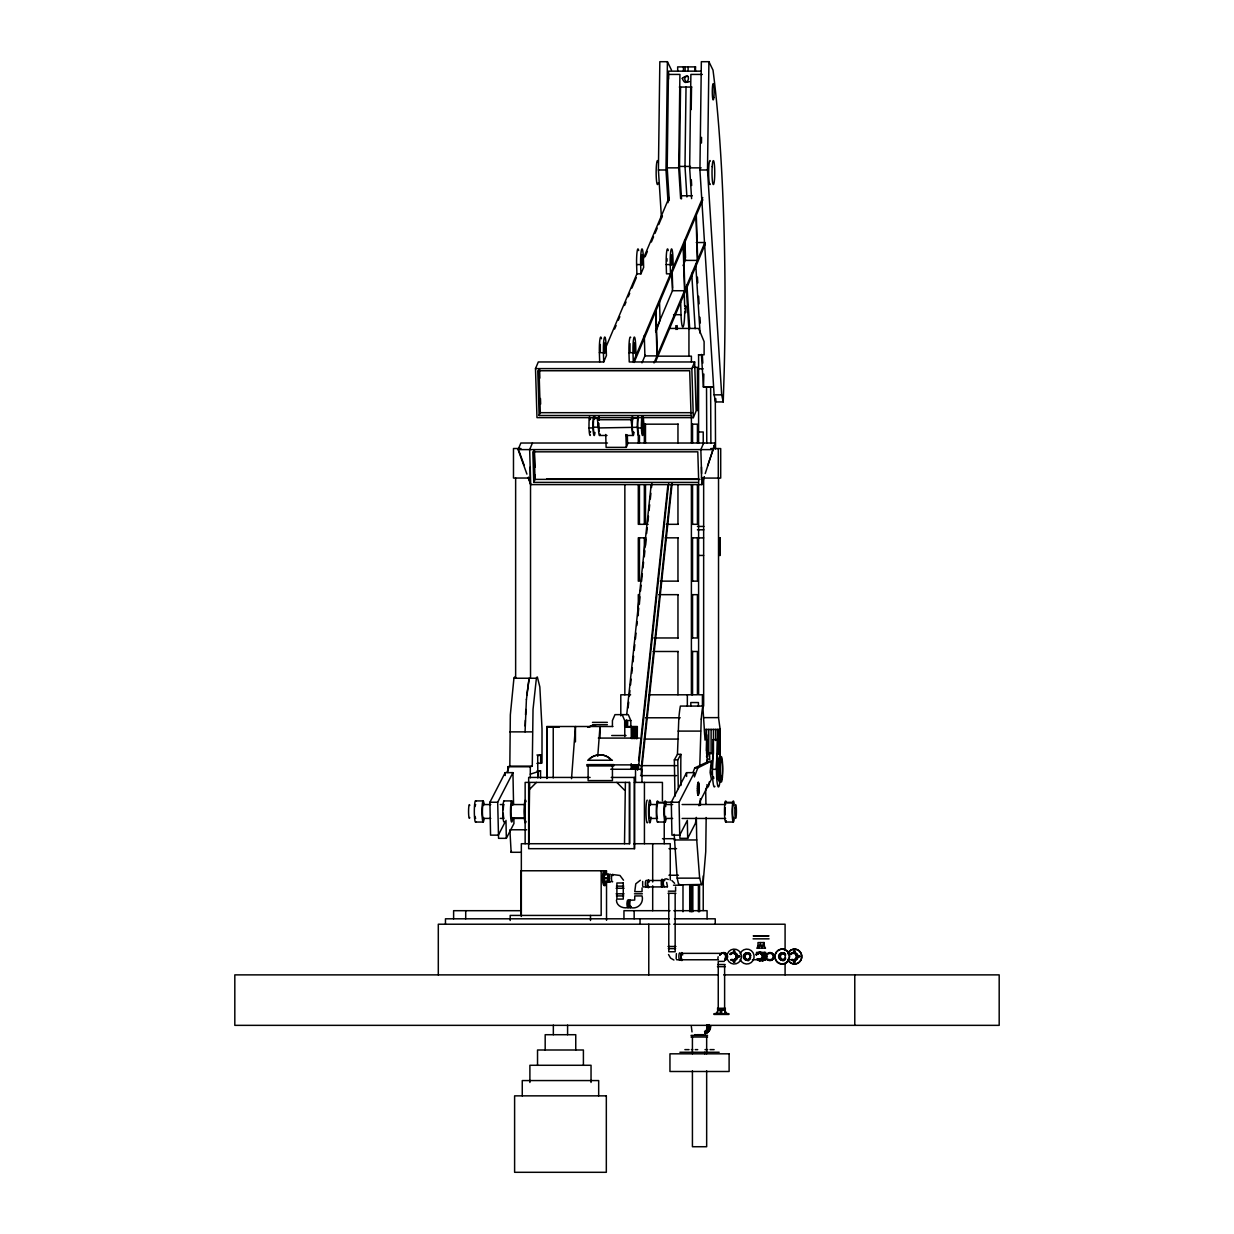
<?xml version="1.0" encoding="UTF-8"?>
<svg xmlns="http://www.w3.org/2000/svg" width="1234" height="1234" viewBox="0 0 1234 1234"><rect width="100%" height="100%" fill="white"/><g stroke="black" fill="none" stroke-linecap="round" stroke-linejoin="round"><path stroke-width="1.5" d="M507.853 772.499L507.853 766.761L509.827 766.129L532.27 766.129L533.026 709.38L536.389 678.237A31.251 3.532 90 0 1 537.345 677.003L539.844 686.937L542.019 728.754L542.004 763.013L536.929 763.43M509.827 766.129L510.336 714.841L513.93 678.237A31.251 3.532 -90 0 1 514.902 677.003L515.843 678.145M530.296 777.852L530.296 766.761L532.27 766.129M540.538 778.253L540.554 770.88L537.098 770.88M540.677 763.43L540.677 755.007L536.944 755.007M626.903 721.751L626.61 720.178L625.9 726.255L625.839 720.533L626.193 723.155M626.317 722.877L626.332 725.222M626.363 725.021L626.579 726.564L627.288 720.795M627.504 723.957L627.489 722.306M699.801 765.095L701.236 719.098M677.451 754.39L678.793 719.098M661.455 218.032L658.416 169.983L659.835 61.7L667.409 61.7L671.497 70.122M668.057 202.654L665.99 169.983L667.409 61.7M669.26 200.54L667.208 167.855L668.427 74.426L679.919 74.426L678.685 167.855L680.628 198.628M681.538 198.875L679.502 166.42L680.551 86.843M686.027 86.843L684.993 166.42L686.906 196.962M691.595 198.628L689.652 167.855L690.886 74.426L702.362 74.426M691.21 109.579L691.518 86.843M699.925 169.983L701.344 61.7L708.918 61.7L713.005 70.122A309.333 35.015 90 0 1 724.157 372.699L723.232 401.929L715.658 401.929L714.116 394.849L699.925 169.983L707.498 169.983L721.689 394.849L723.232 401.929M701.467 143.067L701.544 137.344M707.498 169.983L708.918 61.7M666.977 258.585L666.977 261.222M525.067 731.87L526.409 699.4M706.45 750.75L706.743 739.582M697.426 788.696L697.472 786.768M698.953 790.824L698.999 787.169M699.015 788.912L698.86 792.413M525.175 726.07L525.329 720.378M713.051 387.09L703.473 387.09L703.843 374.041M715.658 401.929L715.766 398.613M626.965 724.759L626.949 723.895M627.474 724.759L627.474 723.895M666.653 882.48L667.501 886.675M629.232 902.656L629.232 905.124M525.545 714.841L525.792 709.504M697.472 786.983L697.719 783.821M759.712 959.157A3.81 3.717 -90 0 0 765.281 958.787A3.81 3.717 -90 0 0 764.185 953.157L766.191 954.252L766.206 958.648L762.504 960.87L760.499 959.774M762.504 960.87L766.499 958.648L766.484 954.252L764.787 953.157M757.475 959.774L759.743 960.87L763.476 958.679L763.491 954.283L761.779 953.157M626.934 724.62L627.181 726.595L627.335 725.746M627.427 725.469L627.443 724.62M759.789 952.062C751.737 957.754 760.36 948.499 763.198 954.283L763.183 958.679L759.45 960.87M571.527 778.669L575.445 726.502L575.445 741.912M597.75 756.319L599.986 726.502L599.986 737.654M720.317 1013.669L720.533 1010.97L721.504 1010.97L721.504 1013.669M721.288 1013.669L721.504 1010.97M526.424 699.555L529.139 678.237L526.81 695.035M600.31 344.44L600.31 351.613M717.818 959.142L718.142 956.72M710.707 767.949L711.37 765.558M626.733 714.609L651.182 484.638M628.091 707.9L628.708 702.146M629.325 696.392L629.926 690.639M630.543 684.901L631.16 679.147M631.762 673.394L632.379 667.656M632.98 661.902L633.597 656.149M634.214 650.395L634.816 644.657M635.433 638.904L636.05 633.15M636.852 625.484L637.268 621.658M637.87 615.905L638.688 608.239M639.104 604.413L639.906 596.747M640.523 590.993L641.14 585.24M641.541 581.415L642.359 573.748M642.976 567.995L643.577 562.257M644.194 556.503L644.796 550.75M645.212 546.924L646.03 539.258M646.631 533.504L647.248 527.751M647.865 522.013L648.467 516.259M649.084 510.506L649.686 504.752M650.303 499.014L650.92 493.261M651.521 487.507L651.938 483.682M637.562 770.186L638.179 764.432M638.58 760.607L667.918 484.638M638.317 769.214L668.674 483.682M641.017 769.97L671.373 484.438M641.156 774.751L672.129 483.466M697.565 785.395L697.889 782.803M698.722 793.755L698.86 792.228M528.784 843.717L529.664 782.402L629.741 782.402L629.741 843.717L521.334 843.717L521.334 916.446M624.512 843.717L625.391 782.402M626.394 721.535L626.687 720.563M626.903 721.535L627.119 720.533L627.412 721.751M627.35 726.039L627.396 725.237M609.673 876.217L609.735 875.909M642.667 881.431L642.667 885.981M630.003 343.638L630.003 352.415M666.021 803.997A10.566 1.203 -90 0 0 664.586 802.331L656.904 802.331L656.473 806.188A10.566 1.203 -90 0 0 656.55 817.911A10.566 1.203 -90 0 0 657.815 821.674M664.586 802.331L664.139 806.188A10.566 1.203 -90 0 0 664.447 819.854A10.566 1.203 -90 0 0 666.021 818.944M734.199 803.997A10.566 1.203 -90 0 0 732.765 802.331L725.083 802.331L724.636 806.188A10.566 1.203 90 0 0 724.836 818.944A10.566 1.203 90 0 0 726.271 820.625M732.765 802.331L732.317 806.188A10.566 1.203 -90 0 0 732.626 819.854A10.566 1.203 -90 0 0 734.199 818.944M698.722 793.57L697.935 795.097M696.408 818.142L695.328 823.541L687.693 838.333L679.919 838.333L679.811 832.935M698.984 805.771L700.172 801.036L711.37 779.317L710.105 772.422L711.308 761.039M711.463 774.474L710.614 770.402M704.12 477.234L701.915 484.607L530.713 484.607L528.183 477.604M705.231 473.548L715.196 443.021L626.687 443.021M702.146 484.067L704.336 476.771M707.606 465.835L714.316 445.721M712.99 450.379L715.196 443.021M646.724 886.321C645.228 889.452 644.642 879.873 646.477 880.289M697.889 783.035L698.305 782.017L698.675 783.251M698.552 794.588L698.135 795.39M734.662 952.864L734.662 951.013L733.721 951.013L733.104 952.864L734.662 952.864A3.733 3.64 -90 0 1 737.793 956.072M734.06 952.864L734.662 951.013M794.897 952.864L794.897 951.013L793.956 951.013L793.339 952.864L794.897 952.864A3.733 3.64 -90 0 1 798.028 956.072M794.295 952.864L794.897 951.013M628.075 901.622L628.584 900.681M630.42 906.157L629.911 907.113L629.402 906.157M676.386 953.604L676.155 958.833M655.871 331.9L660.067 320.177L659.511 301.636M506.958 772.407L508.655 767.887M693.061 772.407L694.773 767.887L708.547 761.424M711.015 761.27L697.812 767.887L694.403 776.926L694.326 772.654L686.551 772.654L671.296 802.239L671.944 835.14L679.718 835.14L687.338 820.363L687.693 838.333M630.697 337.468A12.433 1.404 -90 0 0 628.97 352.693L629.247 361.963L694.649 361.963L696.13 410.968L693.323 417.632L536.975 417.632L535.494 368.611L538.302 361.963L603.704 361.963L606.418 355.531L606.141 346.26A12.433 1.404 -90 0 0 604.413 337.468A12.433 1.404 -90 0 0 603.426 352.693L603.704 361.963M526.918 474.103L518.079 449.608L520.871 443.021L607.452 443.021M539.119 415.488L537.762 370.755L689.698 370.755L691.055 415.488L539.119 415.488L540.307 412.68L539.011 369.83M532.44 443.021L529.648 449.608L530.713 484.607L528.445 477.157M533.767 482.386L532.841 451.829L697.796 451.829L698.722 482.386L533.767 482.386L535.032 479.394L534.168 450.749M605.647 347.818L637.022 273.562M642.251 261.192L669.136 197.548M614.609 329.015L616.105 325.498M618.327 320.223L619.823 316.691M624.558 305.492L626.024 302.006M628.245 296.777L629.71 293.291M631.916 288.062L636.343 277.604M645.166 256.703L647.372 251.474M651.351 242.049L653.573 236.82M655.038 233.334L657.244 228.105M658.725 224.619L662.411 215.904M640.94 273.84L643.654 267.408L643.377 258.137A12.433 1.404 -90 0 0 641.649 249.345A12.433 1.404 -90 0 0 640.662 264.57L640.94 273.84L636.898 273.84L636.621 264.57A12.433 1.404 -90 0 1 637.13 251.489A12.433 1.404 -90 0 1 638.688 250.579M637.685 427.288L598.428 427.936L597.472 419.714L598.66 416.907M598.428 427.936L598.752 427.18L593.369 427.18M702.748 197.548L633.273 361.963L632.996 352.693A12.433 1.404 -90 0 1 633.998 337.468A12.433 1.404 -90 0 1 635.711 346.26L636.004 355.531M634.091 362.472L702.84 199.754M641.973 362.858L645.212 355.207M655.516 330.805L672.746 290.021M683.05 265.618L685.564 259.695M654.035 362.935L704.907 242.527L696.269 242.527M632.039 427.936L631.083 419.714L632.255 416.907M655.686 361.469L704.969 244.795L704.907 242.527M605.724 434.476L606.11 447.371L626.286 447.371L627.597 444.24L627.319 435.031M693.323 417.632L691.842 368.611L694.649 361.963M703.642 443.021L700.85 449.608L701.575 473.548M703.303 481.306L701.915 484.607L701.683 477.234M505.122 821.998L498.335 835.14L490.561 835.14L489.913 802.239L505.169 772.654L512.943 772.654L513.575 804.691M513.838 817.895L513.946 823.541L506.326 838.333L498.551 838.333L497.688 802.239L512.943 772.654M679.718 835.14L679.07 802.239L694.326 772.654M674.967 796.285L674.335 759.866L677.466 754.344L680.921 754.344L677.774 759.866L678.284 788.619M707.606 785.873L705.678 789.282L705.941 804.337M715.859 1013.669L717.818 1010.97L717.71 1013.669M707.406 1030.976L709.488 1026.904L706.804 1031.655M679.826 884.439L678.561 884.192L677.188 878.145L674.18 834.307M528.784 790.13L536.466 782.402M648.544 886.675C646.94 887.03 647.449 878.716 648.76 881.431M668.319 879.518C662.627 876.171 662.38 885.395 664.478 886.629M628.862 906.851L628.075 906.157M682.078 959.528C680.335 959.944 680.89 951.522 682.309 954.298M752.401 959.774L767.826 959.528M604.151 878.67A3.733 0.833 -90 0 0 604.876 881.878L604.876 883.729L607.498 881.878M604.876 883.729L607.714 881.878L604.876 881.878M704.815 1032.673L705.555 1032.241M640.353 880.243L635.772 883.822L634.77 891.658L642.05 891.658L642.05 887.909M689.559 81.598C685.009 84.236 682.325 76.092 687.878 76.23M540.677 755.007L537.7 755.948L537.823 775.631M530.296 774.165L540.554 770.88M679.194 884.84L702.285 884.439A31.251 3.532 90 0 0 703.21 881.863L705.74 851.738L706.172 817.51M695.59 66.898L677.651 66.898L677.728 71.156M701.082 71.156L668.55 71.156L668.55 79.099M679.271 87.059L691.765 87.059M679.502 166.42L690.469 166.42M667.208 167.855L678.685 167.855M689.652 167.855L701.143 167.855M658.416 169.983L665.99 169.983M681.091 195.774L692.289 195.774M636.621 264.57L640.662 264.57M670.232 264.57L670.509 273.84L666.483 273.84L666.206 264.57L670.232 264.57A12.433 1.404 -90 0 1 671.219 249.345A12.433 1.404 -90 0 1 672.946 258.137L673.224 267.408M673.563 314.701L681.029 314.701A16.582 1.882 90 0 0 683.019 326.933A16.582 1.882 90 0 0 684.716 311.863M669.939 328.429L698.598 328.429L704.105 341.617L704.105 354.806L698.413 354.806M599.678 361.963L599.385 352.693L603.426 352.693M628.97 352.693L632.996 352.693M656.627 356.163L691.395 356.163L691.395 361.932M693.601 367.346L697.441 367.346L697.441 410.644M535.494 368.611L691.842 368.611M697.704 368.796L703.179 368.796M703.426 386.859L713.005 386.859M714.116 394.849L721.689 394.849M540.307 412.68L692.228 412.68M632.919 417.925L638.302 417.925M593.955 418.341L599.323 418.341M597.472 419.714L631.083 419.714M643.222 424.172L678.33 424.172M691.688 424.172L697.441 424.172L697.441 443.006M589.019 427.936L593.06 427.936M637.423 427.936L641.449 427.936M697.704 431.993L703.226 431.993L703.226 443.561M599.539 435.463L607.005 435.463M625.684 435.463L633.15 435.463M520.949 448.513L513.483 448.513L513.483 478.036L530.281 478.036L530.281 466.961M710.815 448.574L720.702 448.574L720.702 478.082L701.483 478.082L701.483 467.023M518.079 449.608L712.419 449.608M546.801 478.777L698.321 478.777M535.032 479.394L699.986 479.394M648.128 524.311L638.302 524.311L638.302 484.777M666.267 524.311L678.33 524.311M691.688 524.311L697.441 524.311L697.441 484.777M697.426 526.424L703.858 526.424M697.426 529.802L703.843 529.802M645.845 537.839L638.302 537.839L638.302 581.137L639.443 581.137L639.443 537.839M665.111 537.839L678.33 537.839M691.688 537.839L697.441 537.839L697.441 581.137L691.688 581.137M697.426 537.916L703.611 537.916M697.858 555.439L703.611 555.439M660.221 581.137L678.33 581.137M658.709 594.665L678.33 594.665M691.688 594.665L697.441 594.665L697.441 637.963L691.688 637.963M653.789 637.963L678.33 637.963M653.048 651.49L678.33 651.49M691.688 651.49L697.441 651.49L697.441 694.788L691.688 694.788M513.93 678.237L536.389 678.237M630.605 694.788L620.795 694.788L620.795 715.874M649.192 694.788L691.395 694.788L691.395 485.07M707.205 763.183L706.712 734.832L705.03 740.107L702.825 706.079L680.381 706.079A46.028 5.214 -90 0 0 678.777 719.083M645.505 717.787L680.212 717.787M703.904 717.633L718.527 717.633L720.147 729.417L720.147 753.542L717.509 753.542M622.137 714.64L624.697 720.563L630.821 720.563L630.821 726.502M592.474 722.368L607.375 722.368M592.474 724.697L607.375 724.697M612.912 726.502L546.755 726.502L546.755 778.546M625.947 727.119L635.525 727.057L635.664 738.441M546.832 727.242L559.203 727.196M637.253 727.273L624.774 727.165L624.774 736.575M720.147 729.417L704.691 729.417L704.691 734.986M678.114 731.099L700.573 731.099M509.858 731.87L532.301 731.87M611.709 735.51L626.054 735.51M598.336 738.086L639.413 738.086M644.318 739.073L678.453 739.073M674.335 759.866L677.774 759.866M588.078 760.237A16.32 15.841 -90 0 1 611.632 760.237A16.536 15.379 90 0 0 600.279 754.838A16.536 16.428 90 0 0 588.124 760.237L612.434 760.237M586.767 764.617L613.807 764.617M611.308 764.879L639.413 764.879M640.477 765.635L676.556 765.635M586.767 765.913L613.807 765.913M507.853 766.761L530.296 766.761M694.773 767.887L697.812 767.887M610.722 769.26L641.973 769.26L641.973 782.402M640.523 775.615L676.556 775.615M590.099 777.435L528.661 777.435L528.661 848.684L634.677 848.684L634.677 777.435L611.216 777.435M528.738 782.402L525.144 782.402L525.144 843.717M634.353 782.402L662.427 782.402L662.427 800.743M475.522 800.912L483.188 800.912M504.012 800.912L511.694 800.912M664.031 802.177L672.761 802.177M489.913 802.239L497.688 802.239M671.296 802.239L679.07 802.239M656.812 802.902L664.494 802.902M724.99 802.902L732.672 802.902M483.188 804.553L490.762 804.553M500.233 804.553L504.012 804.553A6.926 0.787 -90 0 0 503.256 809.689M511.694 804.553L525.422 804.553M649.824 804.522L657.506 804.522M665.08 804.522L672.653 804.522M682.124 804.522L725.669 804.522M512.372 818.157L525.453 818.157M483.188 818.404L490.762 818.404M500.233 818.404L504.012 818.404A6.926 0.787 -90 0 1 503.256 813.268M513.421 818.42L524.651 818.42M649.824 818.451L657.506 818.451M665.08 818.451L672.653 818.451M682.124 818.451L725.669 818.451M475.522 822.045L483.188 822.045M657.506 822.029L665.188 822.029M725.685 822.029L733.351 822.029M526.702 829.772L509.873 829.772L511.138 852.293L520.486 852.293M662.488 838.704L674.659 838.704M674.273 839.953L696.732 839.953L699.647 878.145L701.637 884.84M633.659 843.717L670.263 843.717L670.263 880.073M668.967 848.668L676.556 848.668M604.151 877.698A3.733 0.833 -90 0 1 604.876 874.474L605.092 872.623L605.092 874.474A3.733 0.833 -90 0 1 605.308 874.736M604.876 874.474L607.714 874.474L604.876 872.623M612.326 874.474L619.962 875.477L623.509 880.228M668.921 875.245L678.453 875.245M677.188 878.145L699.647 878.145M648.698 880.49L661.686 880.49M673.502 885.21L683.358 885.21M616.429 886.135L623.725 886.135M643.13 886.922L667.255 886.922M616.121 888.264L624.034 888.264M668.334 891.164L675.6 891.164L675.6 886.968M668.026 893.308L675.908 893.308M616.121 893.802L624.034 893.802M634.461 893.802L642.374 893.802M616.429 895.93L623.725 895.93M627.828 907.592C622.754 908.733 616.46 905.895 616.429 900.141M630.667 907.592C637.793 909.566 644.055 902.964 642.066 895.93L634.77 895.93L634.708 900.08L630.667 900.188A3.702 0.833 -90 0 0 629.895 905.309A3.702 0.833 -90 0 0 631.253 906.496M521.365 910.692L453.618 910.692L453.618 918.806M670.016 910.692L623.957 910.692L623.957 918.806M673.841 910.692L707.082 910.692L707.082 918.806M668.967 918.806L445.459 918.806L445.459 924.22M674.458 918.806L715.242 918.806L715.242 924.22M669.892 924.22L438.301 924.22L438.301 974.875M673.733 924.22L785.086 924.22L785.086 950.489M753.403 935.758L768.736 935.758M753.403 936.082L768.736 936.082M753.079 938.843L769.075 938.843M668.01 946.478L675.923 946.478M756.75 948.128L765.512 948.128M668.319 948.622L675.615 948.622M682.34 953.358L722.106 953.358M676.664 959.774L718.311 959.774M734.662 960.268L733.104 960.268L733.721 962.119L734.662 962.119L734.662 960.268A3.733 3.64 -90 0 0 737.793 957.06M748.097 960.268L746.539 960.268A3.733 3.64 -90 0 1 743.408 957.06L743.408 956.072A3.733 3.64 -90 0 1 745.614 953.126M783.374 960.268L781.832 960.268A3.733 3.64 -90 0 1 780.906 960.006M794.897 960.268L793.339 960.268L793.956 962.119L794.897 962.119L794.897 960.268A3.733 3.64 -90 0 0 798.028 957.06M724.235 961.379L718.25 961.379L718.25 1009.628L719.869 1009.628M717.787 964.51L725.083 964.51M717.478 966.654L725.391 966.654M718.08 974.875L234.815 974.875L234.815 1025.346L999.185 1025.346L999.185 974.875L723.648 974.875M717.448 1008.271L725.422 1008.271M721.072 1009.628L724.235 1009.628M717.448 1009.813L725.422 1009.813M717.71 1010.075L725.16 1010.075M725.052 1013.669L725.052 1010.97L725.16 1013.669M713.962 1013.669L728.893 1013.669M713.962 1014.441L728.893 1014.441M709.488 1025.747L709.056 1024.621M694.773 1034.694L695.698 1034.694M696.886 1034.694L703.365 1034.694M691.009 1035.388L707.56 1035.388M691.009 1037.007L707.56 1037.007M684.885 1049.625L689.035 1049.625M691.41 1049.625L692.737 1049.625M695.22 1049.625L697.704 1049.625M705.015 1049.625L707.653 1049.625M710.044 1049.625L714.116 1049.625M679.888 1052.263L719.191 1052.263M673.903 960.037L670.525 958.047L668.535 954.514M761.085 959.774L762.797 960.87M759.496 952.062L761.193 953.157M758.062 959.774L759.743 960.87M671.851 880.505L674.612 883.328M767.548 959.774L767.27 959.528A4.011 3.903 -90 0 0 773.07 959.003A4.011 3.903 -90 0 0 771.929 953.095A4.011 3.903 -90 0 0 766.36 955.023M664.185 879.518L664.725 880.598M662.349 880.243L661.84 886.182M616.83 782.402L624.512 790.13M725.052 1010.97L726.996 1013.669M630.821 720.563L628.276 714.64L614.979 714.64L612.419 720.563L612.419 726.502M519.098 451.243L524.08 465.064M794.295 960.268L794.897 962.119M734.06 960.268L734.662 962.119M692.012 1031.917L691.318 1026.38M697.75 794.388L697.935 795.267M626.795 720.486L626.949 722.414M698.691 783.019L698.83 784.346M697.596 793.277L697.75 794.557M627.381 720.934L627.474 723.155M626.887 725.021L626.918 725.854M698.83 784.114L698.938 785.765M697.488 791.858L697.596 793.447M691.318 179.778L691.672 185.501M697.426 277.156L697.781 282.879M698.629 296.253L699.107 303.888M699.94 317.246L700.31 322.984M702.347 355.438L702.825 363.074M695.714 264.014L700.079 333.242M701.421 354.389L703.473 387.09M691.703 273.331L695.174 328.707M686.937 284.792L689.698 328.707M686.212 287.09L688.88 329.401M677.142 325.545L677.389 329.401M675.816 325.653L676.047 329.509M698.953 785.534L698.999 787.385M697.426 790.223L697.488 792.043M696.315 215.21L697.657 259.695M696.007 215.904L697.364 260.389L685.256 260.389L684.639 239.998M685.055 243.005L685.502 257.829M683.497 245.535L684.839 290.021M683.189 246.245L684.546 290.73L672.453 290.73L671.882 272.19M684.284 293.769L684.654 306.125M680.659 302.345L681.029 314.701M672.175 271.495L672.684 288.17M655.964 310.721L657.306 355.207M655.655 311.415L657.012 355.901L644.904 355.901L644.287 335.509M625.885 434.476L626.286 447.371M539.582 368.889L539.86 378.144M540.477 398.536L540.646 404.104M534.43 450.148L534.954 467.331M535.186 474.967L535.294 478.777M719.993 752.601L720.085 756.319M709.504 752.601L709.704 760.036M686.551 772.654L686.628 776.433M505.169 772.654L505.23 775.507M505.971 820.363L506.326 838.333M700.357 798.66L700.465 805.339M696.331 817.386L696.732 839.953M715.304 399.029L715.535 448.96M710.63 387.769L710.877 443.407M706.527 387.507L706.774 443.207M697.426 788.48L697.426 790.423M854.776 974.875L854.776 1025.346M793.956 951.013L793.956 952.864A3.733 3.64 -90 0 0 793.03 953.126M793.956 962.119L793.956 960.268A3.733 3.64 -90 0 1 792.213 959.528A3.208 3.131 -90 0 0 795.729 954.298M785.086 963.615L785.086 974.875M764.633 948.128L764.633 946.169L757.63 946.169L757.63 948.128M764.509 952.386L764.509 956.458A4.088 3.98 -90 0 1 757.722 959.358A3.208 3.131 -90 0 0 761.733 958.139A3.208 3.131 -90 0 0 760.931 953.882A3.208 3.131 -90 0 0 756.72 954.345M763.522 942.575L763.522 945.182M762.18 946.169L762.18 948.128M760.391 942.575L760.391 945.182M758.679 946.169L758.679 948.128M756.55 955.101L756.55 952.386L765.697 952.386L765.697 956.458A4.088 3.98 -90 0 1 758.895 959.358M733.721 951.013L733.721 952.864A3.733 3.64 -90 0 0 732.795 953.126M733.721 962.119L733.721 960.268A3.733 3.64 -90 0 1 731.978 959.528M724.62 965.096L724.62 1009.628M720.533 1010.97L720.533 1013.669M719.854 729.417L719.854 753.542M718.944 729.417L718.944 753.542M718.527 478.082L718.527 717.633M718.527 738.688L718.527 753.542M718.296 448.574L718.296 478.082M718.281 738.688L718.281 753.542M717.509 729.417L717.509 740.554M715.627 729.417L715.627 740.554M713.453 729.417L713.453 753.542L706.573 753.542L706.573 729.417M711.108 729.417L711.108 753.542M708.763 729.417L708.763 753.542M706.666 1037.007L706.666 1053.79M706.666 1070.865L706.666 1146.725L692.428 1146.725L692.413 1070.865M704.753 1052.263L704.753 1053.851M703.658 480.011L703.658 706.141M703.226 875.909L703.226 910.476M702.424 705.755L702.424 694.788L698.598 694.788L698.598 483.497M699.555 884.747L699.555 911.741M698.598 354.806L698.598 443.16M698.413 706.342L698.413 702.547L690.809 702.547L690.855 706.342M698.413 911.772L698.413 885.21L690.855 885.21L690.855 911.772M695.498 66.898L695.498 71.156M695.051 66.898L695.051 71.156M692.829 885.21L692.829 911.772M692.552 424.172L692.552 443.006M692.552 484.777L692.552 524.311M692.552 537.839L692.552 581.137M692.552 594.665L692.552 637.963M692.552 651.49L692.552 694.788M692.413 1037.007L692.413 1053.79M691.688 885.21L691.688 911.772M691.395 415.812L691.395 442.744M689.713 884.793L689.713 911.664M688.942 328.429L688.942 356.163M688.094 66.898L688.094 71.156M687.338 694.788L687.338 706.295M685.132 66.898L685.132 71.156M683.451 66.898L683.451 71.156M682.988 885.21L682.988 911.772M677.96 424.172L677.96 443.006M677.96 484.777L677.96 524.311M677.96 537.839L677.96 581.137M677.96 594.665L677.96 637.963M677.96 651.49L677.96 694.788M675.152 893.308L675.152 951.753L668.782 951.753L668.782 893.308M664.231 821.104L664.231 843.717M652.693 843.717L652.693 882.001M652.693 885.827L652.693 910.707M648.776 924.22L648.776 974.875M645.49 424.172L645.49 443.006M645.49 484.777L645.49 524.311M645.49 537.839L645.49 545.366M644.426 782.402L644.426 843.717M644.349 424.172L644.349 443.006M644.349 484.777L644.349 524.311M644.349 537.839L644.349 556.657M640.045 918.806L640.045 924.22M639.443 435.479L639.443 443.006M639.443 484.777L639.443 524.311M639.443 604.074L639.443 594.665L638.302 594.665L638.302 615.365M638.302 431.715L638.302 443.006M637.253 738.518L637.346 726.502L624.697 726.502L624.697 720.563M637.253 764.756L637.346 768.905M636.852 727.273L636.852 738.518M636.852 764.756L636.852 768.504M636.682 727.258L636.682 738.503M636.682 764.756L636.682 768.504M636.281 727.258L636.281 738.503M636.281 764.756L636.281 768.504M636.127 727.135L636.127 738.441M636.127 764.802L636.127 768.566M635.664 764.802L635.525 768.612M635.525 769.26L635.525 782.402M635.078 727.057L634.924 738.487M634.924 764.772L635.078 768.612M634.415 727.135L634.569 738.487M634.569 764.772L634.415 768.581M634.153 727.135L634.153 738.441M634.153 764.802L634.153 768.581M634.261 777.435L634.261 848.684M634.153 910.692L634.153 918.806M634.014 727.104L634.014 738.41M634.014 764.818L634.014 768.597M633.628 727.104L633.628 738.41M633.628 764.818L633.628 768.597M633.489 727.104L633.489 738.426M633.489 764.818L633.489 768.597M633.042 727.104L632.903 738.426M632.903 764.818L633.042 768.597M632.456 727.119L632.456 738.426M632.456 764.818L632.456 768.581M632.302 727.196L632.302 738.472M632.302 764.787L632.302 768.551M631.885 727.196L631.885 738.472M631.885 764.787L631.885 768.551M631.731 727.165L631.731 738.456M631.731 764.787L631.731 768.551M631.222 726.502L631.299 738.456M631.222 763.676L631.222 769.26M629.325 782.402L629.325 843.717M624.851 485.07L624.851 694.788M612.434 765.913L612.434 780.598L588.124 780.598L588.124 765.913M609.519 877.76L609.519 878.593M606.526 874.582L606.526 870.772L520.887 870.772L520.887 915.427M606.526 882.202L606.526 920.286M605.092 883.729L605.092 881.878A3.733 0.833 -90 0 0 605.308 881.631M601.174 870.772L601.174 915.427L510.197 915.427L510.197 920.502M598.675 1095.854L598.675 1080.568L522.26 1080.568L522.26 1095.854M591.04 1082.48L591.04 1065.281L529.895 1065.281L529.895 1082.48M590.484 915.427L590.484 920.502M583.404 1065.281L583.404 1049.995L537.53 1049.995L537.53 1065.281M575.754 1049.995L575.754 1034.709L545.181 1034.709L545.181 1049.995M567.594 1025.146L567.594 1034.709M553.233 727.242L553.233 777.914M553.341 1025.146L553.341 1034.709M547.248 727.242L547.248 777.914M530.527 483.79L530.527 677.343M515.642 478.036L515.642 677.343M465.712 910.692L465.712 918.806M785.426 958.833A3.208 3.131 -90 0 1 780.999 958.833A3.208 3.131 -90 0 1 780.999 954.298A3.208 3.131 -90 0 1 785.426 954.298M788.819 952.016A7.466 7.281 -90 0 1 799.509 951.059A7.466 7.281 -90 0 1 799.509 962.073A7.466 7.281 -90 0 1 788.819 961.116M787.708 953.712A7.466 7.281 -90 0 1 798.861 950.643A7.466 7.281 -90 0 1 798.861 962.489A7.466 7.281 -90 0 1 787.708 959.42M792.228 953.126A3.733 3.64 -90 0 1 797.21 957.06A3.733 3.64 -90 0 1 791.395 959.528M790.732 954.298A3.733 3.64 -90 0 1 791.395 953.604M790.47 954.144A3.995 3.887 -90 0 1 795.93 953.404A3.995 3.887 -90 0 1 796.64 958.988A3.995 3.887 -90 0 1 791.195 959.728M790.13 954.144A3.995 3.887 -90 0 1 795.575 953.404A3.995 3.887 -90 0 1 796.3 958.988A3.995 3.887 -90 0 1 790.84 959.728M790.732 954.607A3.208 3.131 -90 0 1 794.897 953.851A3.208 3.131 -90 0 1 795.992 958.047A3.208 3.131 -90 0 1 792.012 959.528M783.683 953.126A3.733 3.64 -90 0 1 785.657 955.131M785.657 957.985A3.733 3.64 -90 0 1 782.772 960.268M780.089 959.528A3.733 3.64 -90 0 1 779.41 958.833M778.947 957.985A3.733 3.64 -90 0 1 778.7 957.06L778.7 956.072A3.733 3.64 -90 0 1 780.906 953.126M784.5 953.126A3.733 3.64 -90 0 1 785.318 953.604M784.5 960.006A3.733 3.64 -90 0 1 779.749 957.985A3.733 3.64 -90 0 1 781.724 953.126M784.654 960.253A3.995 3.887 -90 0 1 780.798 953.404M784.022 960.515A3.995 3.887 -90 0 1 779.657 957.09M779.657 956.041A3.995 3.887 -90 0 1 781.153 953.404M783.929 959.744A3.208 3.131 -90 0 1 780.49 955.733A3.208 3.131 -90 0 1 785.426 954.021M785.426 959.111A3.208 3.131 -90 0 1 784.716 959.528M612.65 881.6A3.702 0.833 -90 0 1 611.601 880.027A3.702 0.833 -90 0 1 611.817 875.245A3.702 0.833 -90 0 1 612.912 875.569M610.583 881.878A4.011 0.91 -90 0 1 609.349 878.701A4.011 0.91 -90 0 1 610.367 874.196M648.868 886.536A4.011 0.818 -90 0 1 647.634 886.151A4.011 0.818 -90 0 1 647.881 880.228A4.011 0.818 -90 0 1 649.053 882.171M628.924 907.592A4.011 0.91 -90 0 1 627.674 903.89A4.011 0.91 -90 0 1 628.924 900.188M606.526 881.03A7.466 1.681 90 0 1 604.074 884.469A7.466 1.681 90 0 1 603.734 873.132A7.466 1.681 90 0 1 606.31 873.626M604.444 885.58A7.466 1.681 -90 0 1 602.67 875.322A7.466 1.681 -90 0 1 605.555 873.626M605.786 881.03A7.466 1.681 -90 0 1 605.246 884.099M608.809 881.631A3.733 0.833 -90 0 1 607.652 877.698A3.733 0.833 -90 0 1 609.01 875.214M609.087 881.863A3.995 0.895 -90 0 1 607.838 878.176A3.995 0.895 -90 0 1 609.087 874.49M759.141 953.327A3.27 3.178 -90 0 1 763.183 956.844A3.27 3.178 -90 0 1 758.478 959.327M758.37 953.666A3.27 3.178 -90 0 0 757.722 954.191A3.116 3.039 -90 0 1 758.401 953.759M758.771 953.327A3.27 3.178 -90 0 1 762.813 956.844A3.27 3.178 -90 0 1 758.108 959.327M757.352 954.191A3.27 3.178 -90 0 1 758.015 953.666M761.347 958.201A2.453 2.391 -90 0 1 760.838 958.587M756.704 954.561A3.81 3.717 -90 0 1 762.041 953.342A3.81 3.717 -90 0 1 762.766 958.911A3.81 3.717 -90 0 1 757.29 959.157M755.995 954.761A3.81 3.717 -90 0 1 761.332 953.25A3.81 3.717 -90 0 1 762.226 958.849A3.81 3.717 -90 0 1 756.704 959.157M756.427 954.746A3.44 3.347 -90 0 1 761.008 953.496A3.44 3.347 -90 0 1 762.226 958.186A3.44 3.347 -90 0 1 757.661 959.435M760.699 953.45A3.116 3.039 -90 0 1 762.072 954.252M762.55 954.9A3.116 3.039 -90 0 1 761.44 959.173M760.699 959.481A3.116 3.039 -90 0 1 759.126 959.481M760.591 959.265A3.27 3.178 -90 0 0 764.525 954.191A3.116 3.039 -90 0 1 761.548 959.481M764.232 953.666A3.27 3.178 -90 0 1 764.879 954.191M765.682 955.671A3.27 3.178 -90 0 1 765.651 957.368M765.327 958.155A3.27 3.178 -90 0 1 760.962 959.265M764.324 952.972A3.671 3.579 -90 0 1 766.407 958.078A3.671 3.579 -90 0 1 761.193 959.528A3.44 3.347 -90 0 0 765.82 958.186A3.44 3.347 -90 0 0 764.602 953.496M764.062 952.972A3.671 3.579 -90 0 1 765.975 958.402A3.671 3.579 -90 0 1 760.391 959.065M764.17 953.419A3.208 3.131 -90 0 1 766.144 957.491A3.208 3.131 -90 0 1 762.18 959.512M720.671 953.944A3.702 3.609 -90 0 1 726.224 954.514A3.702 3.609 -90 0 1 724.605 959.99M724.898 953.589A3.224 3.131 -90 0 1 726.595 955.332M726.841 956.566A3.224 3.131 -90 0 1 725.916 958.849M722.214 952.864A4.011 3.903 -90 0 1 727.32 955.023A4.011 3.903 -90 0 1 725.206 960.268M720.085 955.023A4.011 3.903 -90 0 1 720.934 953.728M727.474 953.712A7.466 7.281 -90 0 1 738.626 950.643A7.466 7.281 -90 0 1 738.626 962.489A7.466 7.281 -90 0 1 727.474 959.42M731.993 953.126A3.733 3.64 -90 0 1 736.976 957.06A3.733 3.64 -90 0 1 731.16 959.528M730.497 954.298A3.733 3.64 -90 0 1 731.16 953.604M730.235 954.144A3.995 3.887 -90 0 1 735.695 953.404A3.995 3.887 -90 0 1 736.405 958.988A3.995 3.887 -90 0 1 730.96 959.728M729.896 954.144A3.995 3.887 -90 0 1 735.341 953.404A3.995 3.887 -90 0 1 736.066 958.988A3.995 3.887 -90 0 1 730.605 959.728M730.497 954.607A3.208 3.131 -90 0 1 734.662 953.851A3.208 3.131 -90 0 1 735.757 958.047A3.208 3.131 -90 0 1 731.777 959.528M628.414 906.496A3.702 0.833 -90 0 1 627.057 905.309A3.702 0.833 -90 0 1 627.828 900.188M630.543 906.728A4.011 0.91 90 0 1 629.355 907.067A4.011 0.91 90 0 1 629.124 901.884A4.011 0.91 90 0 1 630.25 900.188M680.304 959.188A3.702 0.833 -90 0 1 679.209 959.497A3.702 0.833 -90 0 1 678.993 954.715A3.702 0.833 -90 0 1 680.027 953.142M682.433 959.404A4.011 0.91 -90 0 1 681.075 959.003A4.011 0.91 -90 0 1 681.353 953.095A4.011 0.91 -90 0 1 682.633 955.023M662.411 886.922A4.011 0.818 90 0 1 661.378 885.225A4.011 0.818 90 0 1 661.594 880.027A4.011 0.818 90 0 1 662.673 880.382M740.122 953.712A7.466 7.281 -90 0 1 751.275 950.643A7.466 7.281 -90 0 1 751.275 962.489A7.466 7.281 -90 0 1 740.122 959.42M748.406 953.126A3.733 3.64 -90 0 1 750.611 956.072M750.611 957.06A3.733 3.64 -90 0 1 750.365 957.985M749.902 958.833A3.733 3.64 -90 0 1 749.223 959.528M748.406 960.006A3.733 3.64 -90 0 1 747.48 960.268M749.208 953.126A3.733 3.64 -90 0 1 750.041 953.604M748.298 960.268A3.733 3.64 -90 0 1 746.431 953.126M748.39 960.515A3.995 3.887 -90 0 1 745.506 953.404M748.729 960.515A3.995 3.887 -90 0 1 745.135 954.144M748.637 959.744A3.208 3.131 -90 0 1 745.12 956.149A3.208 3.131 -90 0 1 749.424 953.604M764.494 952.864A3.702 0.833 -90 0 1 764.818 953.142M765.08 959.188A3.702 0.833 -90 0 1 763.908 959.188M769.075 953.142A3.702 3.609 -90 0 1 773.579 954.715A3.702 3.609 -90 0 1 772.654 959.497A3.702 3.609 -90 0 1 767.903 959.188M767.764 954.298A3.208 3.131 -90 0 1 771.882 954.021A3.208 3.131 -90 0 1 772.685 958.17A3.208 3.131 -90 0 1 768.782 959.528M763.044 959.404A4.011 0.91 -90 0 1 761.779 959.404M723.71 953.604A3.208 3.131 -90 0 1 724.728 958.833M719.623 955.332A3.208 3.131 -90 0 1 721.319 953.604M734.477 953.604A3.208 3.131 -90 0 1 736.174 957.8A3.208 3.131 -90 0 1 732.086 959.528M747.927 959.774A3.208 3.131 -90 0 1 744.827 956.982A3.208 3.131 -90 0 1 747.11 953.466A3.208 3.131 -90 0 1 750.812 955.332M750.133 958.833A3.208 3.131 -90 0 1 749.115 959.528M772.361 953.604A3.208 3.131 -90 0 1 774.042 955.332M774.042 957.8A3.208 3.131 -90 0 1 773.379 958.833M772.361 959.528A3.208 3.131 -90 0 1 769.954 959.528M710.691 1026.318A7.743 7.543 -90 0 1 705.108 1033.799M710.414 1026.318A7.743 7.543 -90 0 1 704.83 1033.799M707.329 1024.744A6.124 5.969 -90 0 1 706.743 1029.387M705.786 1030.652A6.124 5.969 -90 0 1 704.552 1031.624M707.653 1024.744A6.062 5.908 -90 0 1 704.892 1031.578M706.681 1024.945A5.306 5.183 -90 0 1 706.681 1027.691M707.082 1024.744A6.124 5.969 -90 0 1 706.48 1029.387M680.967 785.472A90.19 10.211 -90 0 1 680.921 754.36M701.236 719.083A46.028 5.214 90 0 1 702.825 706.095M599.385 352.693A12.433 1.404 -90 0 1 599.894 339.612A12.433 1.404 -90 0 1 601.452 338.718M666.206 264.57A12.433 1.404 -90 0 1 666.699 251.489A12.433 1.404 -90 0 1 668.257 250.579M658.185 182.94A11.985 1.357 -90 0 1 656.149 172.559A11.985 1.357 -90 0 1 658.185 162.194M710.337 184.128A11.985 1.357 90 0 1 708.625 172.559A11.985 1.357 90 0 1 710.337 160.991M537.777 771.759A88.03 9.965 -90 0 1 537.823 777.944M511.416 851.182A46.028 5.214 -90 0 1 511.123 852.278M525.036 817.479A6.926 0.787 -90 0 1 525.036 805.478M512.079 817.479A6.926 0.787 -90 0 1 510.907 811.478A6.926 0.787 -90 0 1 512.079 805.478M647.588 822.43A11.337 1.28 -90 0 1 645.984 812.959A11.337 1.28 -90 0 1 647.264 800.141M512.542 818.96A10.566 1.203 -90 0 1 510.845 818.96A10.566 1.203 -90 0 1 510.845 804.013A10.566 1.203 -90 0 1 512.542 804.013M650.21 817.51A6.957 0.787 -90 0 1 649.038 811.478A6.957 0.787 -90 0 1 650.21 805.463M504.32 821.69A10.566 1.203 90 0 1 502.824 811.478A10.566 1.203 90 0 1 504.32 801.282M650.935 817.155A11.337 1.28 -90 0 1 649.084 820.764A11.337 1.28 -90 0 1 648.837 804.198A11.337 1.28 -90 0 1 650.734 803.473M657.105 817.51A6.957 0.787 -90 0 1 657.105 805.463M526.07 821.304A11.337 1.28 -90 0 1 524.142 811.478A11.337 1.28 -90 0 1 526.07 801.668M469.738 817.479A6.926 0.787 -90 0 1 468.565 811.478A6.926 0.787 -90 0 1 469.738 805.478M483.589 817.479A6.926 0.787 -90 0 1 482.417 811.478A6.926 0.787 -90 0 1 483.589 805.478M725.083 802.331A10.566 1.203 90 0 1 726.271 802.331M733.752 817.479A6.926 0.787 -90 0 1 732.58 811.478A6.926 0.787 -90 0 1 733.752 805.478M665.743 816.368A6.926 0.787 -90 0 1 664.632 816.368A6.926 0.787 -90 0 1 664.632 806.573A6.926 0.787 -90 0 1 665.743 806.573M656.904 802.331A10.566 1.203 -90 0 1 658.108 802.331M484.036 818.96A10.566 1.203 -90 0 1 482.355 818.96A10.566 1.203 -90 0 1 482.355 804.013A10.566 1.203 -90 0 1 484.036 804.013M475.83 821.69A10.566 1.203 90 0 1 474.319 811.478A10.566 1.203 90 0 1 475.83 801.282M475.722 818.173A6.926 0.787 -90 0 1 474.967 816.384M474.967 806.589A6.926 0.787 -90 0 1 475.722 804.799M719.113 759.65A10.489 1.188 -90 0 1 720.024 759.65M720.024 779.024A10.489 1.188 -90 0 1 719.113 779.024M718.851 777.667A10.489 1.188 -90 0 1 718.851 761.023M720.116 781.122A12.756 1.45 -90 0 1 718.126 769.337A12.756 1.45 -90 0 1 720.116 757.553M719.437 754.097A17.6 1.99 -90 0 1 719.854 756.905M719.854 781.785A17.6 1.99 -90 0 1 716.522 773.888A17.6 1.99 -90 0 1 718.959 752.339M714.902 786.336A17.6 1.99 -90 0 1 712.542 776.078A17.6 1.99 -90 0 1 713.391 754.097M718.743 779.564A10.582 1.203 -90 0 1 717.247 769.337A10.582 1.203 -90 0 1 718.743 759.126M713.776 778.5A10.582 1.203 -90 0 1 713.53 776.818M708.948 754.097A17.6 1.99 -90 0 1 709.365 756.905M709.365 781.785A17.6 1.99 -90 0 1 706.959 784.577M706.542 756.905A17.6 1.99 -90 0 1 706.959 754.097M707.113 761.856A10.582 1.203 -90 0 1 708.27 759.126M638.533 432.964A7.651 0.864 -90 0 1 637.654 425.314A7.651 0.864 -90 0 1 638.533 417.663M590.423 435.108A10.15 1.141 -90 0 1 589.065 429.185A10.15 1.141 -90 0 1 589.559 416.521M589.559 420.208A7.219 0.818 -90 0 1 590.546 419.051M590.546 431.561A7.219 0.818 -90 0 1 589.729 431.561M594.171 432.532A7.219 0.818 -90 0 1 593.369 423.447A7.219 0.818 -90 0 1 594.572 419.051M600.11 434.09A10.15 1.141 -90 0 1 598.845 433.365A10.15 1.141 -90 0 1 598.428 422.676M598.552 420.239A10.15 1.141 -90 0 1 598.968 416.521M633.967 432.486A10.15 1.141 -90 0 1 632.24 431.484A10.15 1.141 -90 0 1 632.579 416.521M638.826 435.108A10.15 1.141 -90 0 1 637.469 429.185A10.15 1.141 -90 0 1 637.947 416.521M633.582 431.931A7.651 0.864 -90 0 1 632.286 425.314A7.651 0.864 -90 0 1 633.582 418.681M594.742 416.521A10.15 1.141 -90 0 1 594.973 418.125M594.973 432.486A10.15 1.141 -90 0 1 593.245 431.484A10.15 1.141 -90 0 1 593.585 416.521M643.13 416.521A10.15 1.141 -90 0 1 643.438 431.838A10.15 1.141 -90 0 1 641.68 431.838A10.15 1.141 -90 0 1 641.988 416.521M599.138 431.561A7.219 0.818 -90 0 1 598.752 423.447M598.968 420.208A7.219 0.818 -90 0 1 599.138 419.051M685.163 308.485C685.688 321.827 686.443 298.505 685.163 308.485M604.197 346.708C604.814 367.393 606.172 331.823 604.197 346.708M633.767 346.708C634.399 367.393 635.757 331.823 633.767 346.708M641.433 258.585C642.05 279.27 643.408 243.7 641.433 258.585M671.003 258.585C671.635 279.27 672.977 243.7 671.003 258.585M713.175 739.582L712.388 769.337L716.445 769.337L717.232 739.582L713.175 739.582M682.294 78.359C686.952 91.023 693.338 69.366 682.294 78.359M720.24 537.916L718.928 537.916L718.928 555.439L720.24 555.439L720.24 537.916M606.773 877.698L603.734 877.698L603.734 878.67L606.773 878.67L606.773 877.698M623.263 882.989L616.892 882.989L616.892 899.077L623.263 899.077L623.263 882.989M764.247 942.575L758 942.575L758 945.182L764.247 945.182L764.247 942.575M739.598 956.072L737.192 956.072L737.192 957.06L739.598 957.06L739.598 956.072M799.833 956.072L797.426 956.072L797.426 957.06L799.833 957.06L799.833 956.072M729.109 1053.821L669.954 1053.821L669.954 1071.498L729.109 1071.498L729.109 1053.821M606.326 1095.854L514.609 1095.854L514.609 1172.3L606.326 1172.3L606.326 1095.854M788.079 961.116A7.466 7.281 -90 0 0 783.251 949.162A7.466 7.281 -90 0 0 775.569 959.42A7.466 7.281 -90 0 0 787.894 961.116A7.466 7.281 -90 0 0 783.081 949.162A7.466 7.281 -90 0 0 775.399 959.42A7.466 7.281 -90 0 0 788.079 961.116M784.608 958.525A3.208 3.131 -90 0 0 782.526 953.388A3.208 3.131 -90 0 0 779.24 957.8A3.208 3.131 -90 0 0 784.608 958.525M749.316 958.525A3.208 3.131 -90 0 0 747.249 953.388A3.208 3.131 -90 0 0 743.948 957.8A3.208 3.131 -90 0 0 749.316 958.525M713.854 97.501A8.098 0.91 -90 0 0 713.453 83.958A8.098 0.91 -90 0 0 712.327 93.877A8.098 0.91 -90 0 0 713.854 97.501M712.203 166.575A11.985 1.357 90 0 0 713.375 184.545A11.985 1.357 90 0 0 714.548 166.575A11.985 1.357 90 0 0 712.203 166.575M595.42 725.731A18.88 18.88 0 0 0 587.754 727.35A19.158 19.034 -90 0 1 595.451 725.715M724.99 808.008A6.957 0.787 -90 0 0 724.99 814.964A6.926 0.787 -90 0 1 725.006 808.008M734.955 808.008A6.926 0.787 90 0 0 735.634 818.404A6.926 0.787 90 0 0 736.312 808.008A6.926 0.787 90 0 0 734.955 808.008M722.399 777.111A12.756 1.45 -90 0 0 721.443 756.689A12.756 1.45 -90 0 0 719.916 774.227A12.756 1.45 -90 0 0 722.399 777.111M722.198 775.723A10.489 1.188 -90 0 0 721.412 758.941A10.489 1.188 -90 0 0 720.162 773.348A10.489 1.188 -90 0 0 722.198 775.723M643.176 430.712A7.651 0.864 -90 0 0 642.791 417.925A7.651 0.864 -90 0 0 641.726 427.288A7.651 0.864 -90 0 0 643.176 430.712"/></g></svg>
